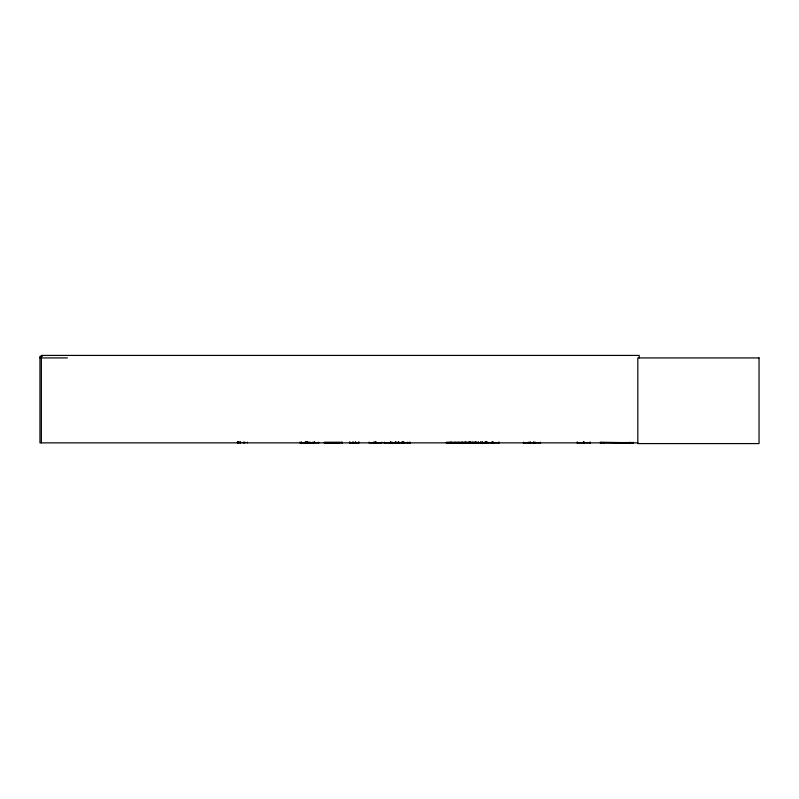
<?xml version="1.0" encoding="UTF-8"?>
<svg xmlns="http://www.w3.org/2000/svg" width="799" height="799" viewBox="0 0 799 799"><rect width="100%" height="100%" fill="white"/><g stroke="black" fill="none" stroke-linecap="round" stroke-linejoin="round"><path stroke-width="1.2" d="M485.892 442.836L485.922 442.157M498.736 442.836L498.766 442.157M589.872 442.836L589.902 442.157M481.398 442.756L481.467 442.157L481.767 442.866M523.295 442.866L540.563 442.796M535.43 442.756L535.47 442.157M476.074 442.756L475.824 441.977M487.75 442.756L487.799 442.157M307.355 442.157L307.445 442.776M307.675 442.756L307.685 442.217L307.765 442.866M472.758 442.756L472.808 442.157M384.019 442.866L410.287 442.796M358.571 442.776L358.581 442.157M464.638 442.866L465.018 442.296L465.467 442.816L464.958 442.556M300.993 442.776L300.903 442.157L300.774 442.776M237.852 442.796L238.462 442.217M600.299 442.816L600.578 442.296L633.497 442.796L600.618 442.556M629.932 442.836L629.662 442.296L630.161 442.836M630.071 442.816L630.351 442.296L630.581 442.856M633.207 442.296L633.028 442.836M305.238 442.856L305.298 441.977M305.927 442.776L305.967 441.977M470.092 442.846L469.672 442.296L469.213 442.796L469.732 442.556M474.266 442.776L474.306 442.217M403.026 442.776L403.076 442.217L403.125 442.866M600.808 442.856L600.578 442.296M601.078 442.836L601.297 442.556M603.475 442.556L603.664 442.856M604.094 442.556L603.934 442.836M632.558 442.556L632.758 442.856M633.178 442.556L600.548 442.556M309.802 442.776L309.862 442.217M349.882 442.776L349.942 442.217M358.911 442.776L358.971 442.217M465.098 442.776L465.178 442.217M301.423 442.776L301.513 442.217M454.741 442.556L455.25 442.816L454.801 442.296L454.481 442.836M455.869 442.556L456.379 442.816L455.929 442.296L455.61 442.836M466.087 442.556L466.596 442.816L466.147 442.296L465.827 442.836M42.447 356.314L39.95 356.314L39.95 442.866L637.982 442.866M39.95 357.922L67.356 357.922M324.364 442.306L340.364 442.306M446.311 442.306L472.179 442.306M324.334 442.536L340.394 442.516M446.281 442.536L472.209 442.536M324.344 442.816L340.384 442.816M342.132 442.866L342.172 442.157L342.481 442.836M446.291 442.816L499.255 442.836L499.235 442.157M590.381 442.756L577.038 442.866L577.058 442.157M319.001 442.776L313.617 442.776M470.112 442.776L470.032 442.217M350.012 442.776L350.002 442.157M410.007 442.776L409.957 442.217M402.187 442.776L402.147 442.217M491.775 442.756L491.715 442.157M480.409 442.756L480.499 441.977M493.223 442.776L493.193 442.217L493.153 442.866M540.344 442.756L540.304 442.157M485.023 442.866L484.853 442.217L484.833 442.866M472.469 442.686L472.439 442.157M577.537 442.776L577.527 442.157M486.401 442.776L486.391 442.157M639.23 357.922L639.23 355.415L41.358 355.415L41.358 442.866M590.371 442.157L590.401 442.866M584.119 441.977L584.119 442.866M583.759 441.977L583.759 442.866M583.679 441.977L583.679 442.866M583.31 441.977L583.31 442.866M534.022 441.977L534.022 442.866M533.612 441.977L533.612 442.866M530.256 441.977L530.256 442.866M529.847 441.977L529.847 442.866M528.399 442.157L528.399 442.866M523.565 442.157L523.565 442.866M492.983 441.977L492.983 442.866M492.613 441.977L492.534 442.866M492.174 441.977L492.174 442.866M486.921 441.977L486.921 442.866M486.511 441.977L486.511 442.866M485.712 442.157L485.712 442.866M485.562 441.977L485.562 442.866M485.173 441.977L485.173 442.866M482.756 441.977L482.756 442.866M482.356 441.977L482.356 442.866M480.898 441.977L480.898 442.866M478.471 441.977L478.471 442.866M478.042 441.977L478.042 442.866M476.384 442.157L476.384 442.866M476.124 442.157L476.124 442.866M475.395 441.977L475.395 442.866M474.356 442.157L474.356 442.866M473.527 442.157L473.527 442.866M469.962 442.157L469.962 442.866M465.258 442.157L465.258 442.866M462.401 442.157L462.401 442.866M461.682 442.157L461.682 442.866M458.826 442.157L458.826 442.866M409.917 442.157L409.917 442.866M407.68 442.157L407.68 442.866M403.894 441.977L403.894 442.866M403.515 441.977L403.515 442.866M402.306 441.977L402.306 442.866M401.997 441.977L402.097 442.866M399.001 442.157L399.001 442.866M398.611 441.977L398.611 442.866M398.232 441.977L398.232 442.866M396.074 441.977L396.074 442.866M395.695 441.977L395.695 442.866M392.219 442.157L392.219 442.866M391.19 442.157L391.19 442.866M390.791 441.977L390.791 442.866M390.411 441.977L390.411 442.866M384.399 442.157L384.399 442.866M381.882 442.157L381.882 442.866L369.028 442.836L369.038 442.157M375.969 441.797L375.969 442.866M375.67 441.977L375.69 442.866M375.23 441.977L375.24 442.866M374.751 442.247L374.751 442.866M374.621 442.247L374.611 442.866M373.503 442.247L373.542 442.866M373.363 442.247L373.363 442.866M359.031 442.157L359.031 442.866L349.503 442.866L349.553 442.157M355.695 441.977L355.695 442.866M355.375 441.977L355.375 442.866M353.208 441.977L353.208 442.866M352.888 441.977L352.888 442.866M341.433 441.977L341.433 442.866M318.392 442.157L318.392 442.866M314.696 441.977L314.696 442.866M314.516 441.977L314.516 442.866M313.458 442.157L313.458 442.866M312.739 442.157L312.739 442.866L299.885 442.836L299.895 442.157M309.932 442.157L309.932 442.866M308.464 441.977L308.464 442.866M307.445 441.797L307.415 442.866M307.156 442.247L307.146 442.866M306.566 441.797L306.586 442.866M306.526 441.977L306.526 442.866M306.357 441.797L306.277 442.866M306.087 441.977L306.097 442.866M305.468 441.977L305.468 442.866M301.593 442.157L301.593 442.866M247.36 442.157L247.36 442.866M244.694 442.157L244.694 442.866M244.015 442.157L244.015 442.866M243.296 442.157L243.296 442.866M240.579 442.157L240.579 442.866M240.02 441.977L240.02 442.866M239.94 441.797L239.94 442.866M238.631 442.157L238.551 442.866M238.262 441.797L238.262 442.866M238.062 441.797L238.062 442.866M237.443 441.797L237.443 442.866M469.013 442.686L469.033 442.157L469.013 442.686M395.255 442.686L395.305 442.157L395.255 442.686M450.147 442.296C448.678 442.946 451.595 442.986 450.147 442.296M451.275 442.296C449.807 442.946 452.723 442.986 451.275 442.296M470.801 442.296C469.422 443.065 472.159 442.926 470.801 442.296M759.05 357.922L637.822 357.922L637.822 443.585L759.05 443.585L759.05 357.922"/></g></svg>
